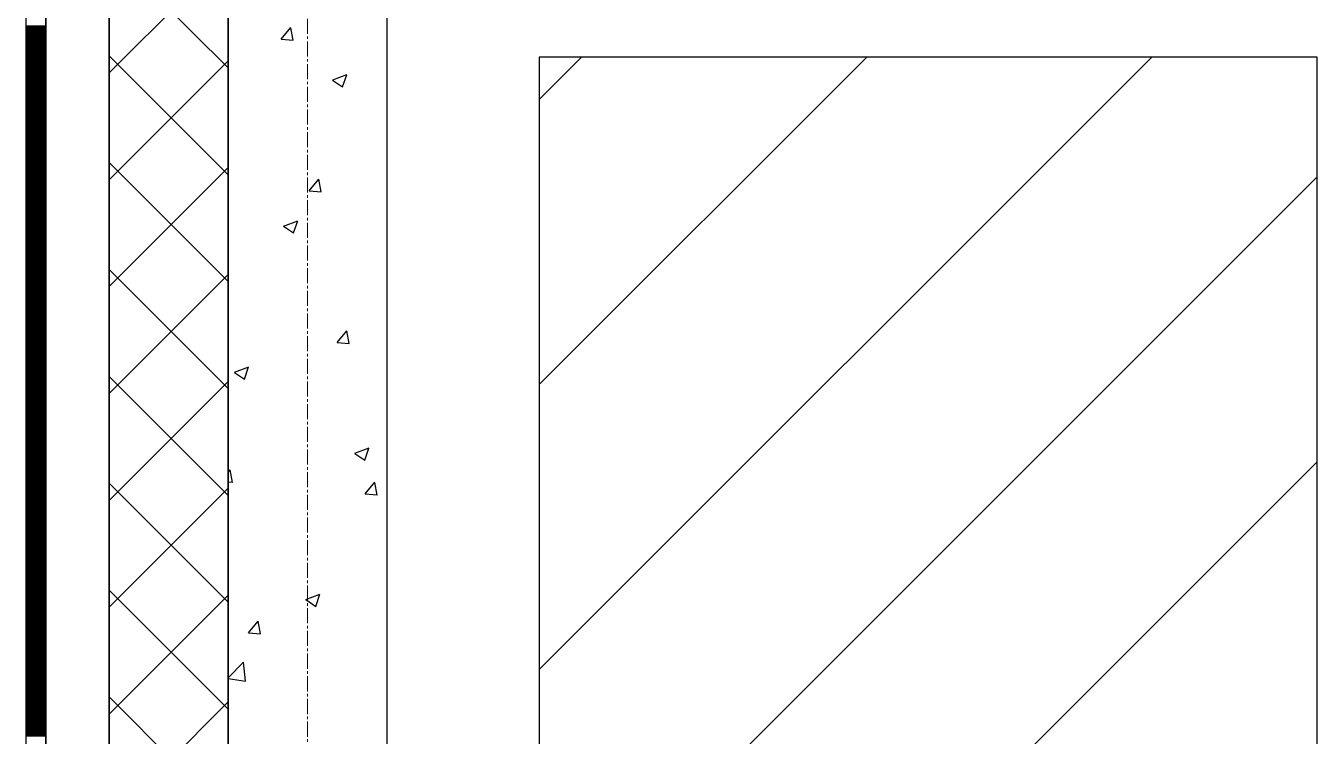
# Model space of a CAD drawing. Header units: millimetres. Extents: x -231292 to 573618, y -153144 to 564035.
# Drawn here: x 8548 to 10175, y 190070 to 190965 of the extents above; entities that cross this region are included whole.
import ezdxf

# ---------------------------------------------------------------- set-up
doc = ezdxf.new("R2010")
doc.units = ezdxf.units.MM
doc.linetypes.add('CENTER2', pattern=[28.575, 19.05, -3.175, 3.175, -3.175])
doc.layers.get('0').update_dxf_attribs({"color": 250})
for name, color, linetype, lineweight in [('10.3) строит. леса', 20, 'Continuous', 30), ('АР_Стены ПЕНОблок', 250, 'Continuous', 20), ('АР_Тонкая', 250, 'Continuous', 5), ('АР_Утеплитель', 250, 'Continuous', 0), ('АР_Штриховка', 250, 'Continuous', 0), ('РД_Оси_100', 250, 'Continuous', 0)]:
    doc.layers.add(name, color=color, linetype=linetype, lineweight=lineweight)

# ---------------------------------------------------------------- blocks, each defined once
blk = doc.blocks.new('оси_рен')
at = {"layer": 'РД_Оси_100', "color": 251, "linetype": 'CENTER2', "true_color": 0x636466}
blk.add_line((1195652.916, 135558.25), (1195652.916, 223268.25), dxfattribs=at)

msp = doc.modelspace()

# ---------------------------------------------------------------- hatches: boundary and pattern name
at = {"layer": '10.3) строит. леса'}
h = msp.add_hatch(dxfattribs=at)
h.set_pattern_fill('ANSI31', color=256, scale=80)
h.set_pattern_definition([(45, (13394.7, 334804.64), (-179.60512, 179.60512), [])])
h.paths.add_polyline_path([(9195, 190925.518), (9195, 188925.518), (10175, 188925.518), (10175, 190925.518)])

# ---------------------------------------------------------------- linework, layer by layer
msp.add_lwpolyline([(9195, 190925.518), (9195, 188925.518), (10175, 188925.518), (10175, 190925.518)], close=True, dxfattribs=at)
at = {"layer": 'АР_Стены ПЕНОблок', "color": 18, "linetype": 'Continuous', "lineweight": 25, "true_color": 0x000000}
for p, q in [((8803.243, 263866.253), (8803.243, 187666.253)), ((9003.243, 187666.253), (9003.243, 263866.253))]:
    msp.add_line(p, q, dxfattribs=at)
at = {"layer": 'АР_Тонкая', "color": 18, "linetype": 'Continuous', "lineweight": 25, "true_color": 0x000000}
for p, q in [((8548.243, 263866.253), (8548.243, 187666.253)), ((8573.243, 263866.253), (8573.243, 187666.253)), ((8573.243, 187666.253), (8573.243, 263866.253)), ((8653.243, 187666.253), (8653.243, 263866.253))]:
    msp.add_line(p, q, dxfattribs=at)
at = {"layer": 'АР_Утеплитель', "color": 18, "linetype": 'Continuous', "lineweight": 25, "true_color": 0x000000}
for p, q in [((8653.243, 263866.253), (8653.243, 187666.253)), ((8803.243, 187666.253), (8803.243, 263866.253))]:
    msp.add_line(p, q, dxfattribs=at)
at = {"layer": 'АР_Штриховка', "color": 18, "linetype": 'Continuous', "lineweight": 25, "true_color": 0x000000}
for p, q in [((8803.243, 190911.957), (8653.243, 191061.957)), ((8653.243, 190905.67), (8803.243, 191055.67)), ((8548.243, 190965.002), (8573.243, 190965.002)), ((8548.243, 190964.002), (8573.243, 190964.002)), ((8548.243, 190963.002), (8573.243, 190963.002)), ((8548.243, 190962.002), (8573.243, 190962.002)), ((8548.243, 190961.002), (8573.243, 190961.002)), ((8548.243, 190960.002), (8573.243, 190960.002)), ((8548.243, 190959.002), (8573.243, 190959.002)), ((8548.243, 190958.002), (8573.243, 190958.002)), ((8548.243, 190957.002), (8573.243, 190957.002)), ((8548.243, 190956.002), (8573.243, 190956.002)), ((8548.243, 190955.002), (8573.243, 190955.002)), ((8548.243, 190954.002), (8573.243, 190954.002)), ((8548.243, 190953.002), (8573.243, 190953.002)), ((8548.243, 190952.002), (8573.243, 190952.002)), ((8548.243, 190951.002), (8573.243, 190951.002)), ((8548.243, 190950.002), (8573.243, 190950.002)), ((8548.243, 190949.002), (8573.243, 190949.002)), ((8869.977, 190948.137), (8882.222, 190962.73)), ((8884.913, 190946.754), (8881.976, 190962.675)), ((8548.243, 190948.002), (8573.243, 190948.002)), ((8548.243, 190947.002), (8573.243, 190947.002)), ((8548.243, 190946.002), (8573.243, 190946.002)), ((8548.243, 190945.002), (8573.243, 190945.002)), ((8548.243, 190944.002), (8573.243, 190944.002)), ((8548.243, 190943.002), (8573.243, 190943.002)), ((8548.243, 190942.002), (8573.243, 190942.002)), ((8548.243, 190941.002), (8573.243, 190941.002)), ((8548.243, 190940.002), (8573.243, 190940.002)), ((8548.243, 190939.002), (8573.243, 190939.002)), ((8548.243, 190938.002), (8573.243, 190938.002)), ((8548.243, 190937.002), (8573.243, 190937.002)), ((8548.243, 190936.002), (8573.243, 190936.002)), ((8548.243, 190935.002), (8573.243, 190935.002)), ((8548.243, 190934.002), (8573.243, 190934.002)), ((8548.243, 190933.002), (8573.243, 190933.002)), ((8869.976, 190948.127), (8885.158, 190946.799)), ((8548.243, 190932.002), (8573.243, 190932.002)), ((8548.243, 190931.002), (8573.243, 190931.002)), ((8548.243, 190930.002), (8573.243, 190930.002)), ((8548.243, 190929.002), (8573.243, 190929.002)), ((8548.243, 190928.002), (8573.243, 190928.002)), ((8548.243, 190927.002), (8573.243, 190927.002)), ((8548.243, 190926.002), (8573.243, 190926.002)), ((8548.243, 190925.002), (8573.243, 190925.002)), ((8548.243, 190924.002), (8573.243, 190924.002)), ((8548.243, 190923.002), (8573.243, 190923.002)), ((8548.243, 190922.002), (8573.243, 190922.002)), ((8548.243, 190921.002), (8573.243, 190921.002)), ((8548.243, 190920.002), (8573.243, 190920.002)), ((8548.243, 190919.002), (8573.243, 190919.002)), ((8548.243, 190918.002), (8573.243, 190918.002)), ((8548.243, 190917.002), (8573.243, 190917.002)), ((8803.243, 190777.253), (8653.243, 190927.253)), ((8653.243, 190770.966), (8803.243, 190920.966)), ((8548.243, 190916.002), (8573.243, 190916.002)), ((8548.243, 190915.002), (8573.243, 190915.002)), ((8548.243, 190914.002), (8573.243, 190914.002)), ((8548.243, 190913.002), (8573.243, 190913.002)), ((8548.243, 190912.002), (8573.243, 190912.002)), ((8548.243, 190911.002), (8573.243, 190911.002)), ((8548.243, 190910.002), (8573.243, 190910.002)), ((8548.243, 190909.002), (8573.243, 190909.002)), ((8548.243, 190908.002), (8573.243, 190908.002)), ((8548.243, 190907.002), (8573.243, 190907.002)), ((8548.243, 190906.002), (8573.243, 190906.002)), ((8548.243, 190905.002), (8573.243, 190905.002)), ((8548.243, 190904.002), (8573.243, 190904.002)), ((8548.243, 190903.002), (8573.243, 190903.002)), ((8548.243, 190902.002), (8573.243, 190902.002)), ((8548.243, 190901.002), (8573.243, 190901.002)), ((8548.243, 190900.002), (8573.243, 190900.002)), ((8934.807, 190896.763), (8952.592, 190903.59)), ((8947.366, 190888.061), (8952.516, 190903.41)), ((8548.243, 190899.002), (8573.243, 190899.002)), ((8548.243, 190898.002), (8573.243, 190898.002)), ((8548.243, 190897.002), (8573.243, 190897.002)), ((8548.243, 190896.002), (8573.243, 190896.002)), ((8548.243, 190895.002), (8573.243, 190895.002)), ((8548.243, 190894.002), (8573.243, 190894.002)), ((8548.243, 190893.002), (8573.243, 190893.002)), ((8548.243, 190892.002), (8573.243, 190892.002)), ((8548.243, 190891.002), (8573.243, 190891.002)), ((8548.243, 190890.002), (8573.243, 190890.002)), ((8548.243, 190889.002), (8573.243, 190889.002)), ((8548.243, 190888.002), (8573.243, 190888.002)), ((8548.243, 190887.002), (8573.243, 190887.002)), ((8548.243, 190886.002), (8573.243, 190886.002)), ((8548.243, 190885.002), (8573.243, 190885.002)), ((8548.243, 190884.002), (8573.243, 190884.002)), ((8934.726, 190896.584), (8947.36, 190888.062)), ((8548.243, 190883.002), (8573.243, 190883.002)), ((8548.243, 190882.002), (8573.243, 190882.002)), ((8548.243, 190881.002), (8573.243, 190881.002)), ((8548.243, 190880.002), (8573.243, 190880.002)), ((8548.243, 190879.002), (8573.243, 190879.002)), ((8548.243, 190878.002), (8573.243, 190878.002)), ((8548.243, 190877.002), (8573.243, 190877.002)), ((8548.243, 190876.002), (8573.243, 190876.002)), ((8548.243, 190875.002), (8573.243, 190875.002)), ((8548.243, 190874.002), (8573.243, 190874.002)), ((8548.243, 190873.002), (8573.243, 190873.002)), ((8548.243, 190872.002), (8573.243, 190872.002)), ((8548.243, 190871.002), (8573.243, 190871.002)), ((8548.243, 190870.002), (8573.243, 190870.002)), ((8548.243, 190869.002), (8573.243, 190869.002)), ((8548.243, 190868.002), (8573.243, 190868.002)), ((8548.243, 190867.002), (8573.243, 190867.002)), ((8548.243, 190866.002), (8573.243, 190866.002)), ((8548.243, 190865.002), (8573.243, 190865.002)), ((8548.243, 190864.002), (8573.243, 190864.002)), ((8548.243, 190863.002), (8573.243, 190863.002)), ((8548.243, 190862.002), (8573.243, 190862.002)), ((8548.243, 190861.002), (8573.243, 190861.002)), ((8548.243, 190860.002), (8573.243, 190860.002)), ((8548.243, 190859.002), (8573.243, 190859.002)), ((8548.243, 190858.002), (8573.243, 190858.002)), ((8548.243, 190857.002), (8573.243, 190857.002)), ((8548.243, 190856.002), (8573.243, 190856.002)), ((8548.243, 190855.002), (8573.243, 190855.002)), ((8548.243, 190854.002), (8573.243, 190854.002)), ((8548.243, 190853.002), (8573.243, 190853.002)), ((8548.243, 190852.002), (8573.243, 190852.002)), ((8548.243, 190851.002), (8573.243, 190851.002)), ((8548.243, 190850.002), (8573.243, 190850.002)), ((8548.243, 190849.002), (8573.243, 190849.002)), ((8548.243, 190848.002), (8573.243, 190848.002)), ((8548.243, 190847.002), (8573.243, 190847.002)), ((8548.243, 190846.002), (8573.243, 190846.002)), ((8548.243, 190845.002), (8573.243, 190845.002)), ((8548.243, 190844.002), (8573.243, 190844.002)), ((8548.243, 190843.002), (8573.243, 190843.002)), ((8548.243, 190842.002), (8573.243, 190842.002)), ((8548.243, 190841.002), (8573.243, 190841.002)), ((8548.243, 190840.002), (8573.243, 190840.002)), ((8548.243, 190839.002), (8573.243, 190839.002)), ((8548.243, 190838.002), (8573.243, 190838.002)), ((8548.243, 190837.002), (8573.243, 190837.002)), ((8548.243, 190836.002), (8573.243, 190836.002)), ((8548.243, 190835.002), (8573.243, 190835.002)), ((8548.243, 190834.002), (8573.243, 190834.002)), ((8548.243, 190833.002), (8573.243, 190833.002)), ((8548.243, 190832.002), (8573.243, 190832.002)), ((8548.243, 190831.002), (8573.243, 190831.002)), ((8548.243, 190830.002), (8573.243, 190830.002)), ((8548.243, 190829.002), (8573.243, 190829.002)), ((8548.243, 190828.002), (8573.243, 190828.002)), ((8548.243, 190827.002), (8573.243, 190827.002)), ((8548.243, 190826.002), (8573.243, 190826.002)), ((8548.243, 190825.002), (8573.243, 190825.002)), ((8548.243, 190824.002), (8573.243, 190824.002)), ((8548.243, 190823.002), (8573.243, 190823.002)), ((8548.243, 190822.002), (8573.243, 190822.002)), ((8548.243, 190821.002), (8573.243, 190821.002)), ((8548.243, 190820.002), (8573.243, 190820.002)), ((8548.243, 190819.002), (8573.243, 190819.002)), ((8548.243, 190818.002), (8573.243, 190818.002)), ((8548.243, 190817.002), (8573.243, 190817.002)), ((8548.243, 190816.002), (8573.243, 190816.002)), ((8548.243, 190815.002), (8573.243, 190815.002)), ((8548.243, 190814.002), (8573.243, 190814.002)), ((8548.243, 190813.002), (8573.243, 190813.002)), ((8548.243, 190812.002), (8573.243, 190812.002)), ((8548.243, 190811.002), (8573.243, 190811.002)), ((8548.243, 190810.002), (8573.243, 190810.002)), ((8548.243, 190809.002), (8573.243, 190809.002)), ((8548.243, 190808.002), (8573.243, 190808.002)), ((8548.243, 190807.002), (8573.243, 190807.002)), ((8548.243, 190806.002), (8573.243, 190806.002)), ((8548.243, 190805.002), (8573.243, 190805.002)), ((8548.243, 190804.002), (8573.243, 190804.002)), ((8548.243, 190803.002), (8573.243, 190803.002)), ((8548.243, 190802.002), (8573.243, 190802.002)), ((8548.243, 190801.002), (8573.243, 190801.002)), ((8548.243, 190800.002), (8573.243, 190800.002)), ((8548.243, 190799.002), (8573.243, 190799.002)), ((8548.243, 190798.002), (8573.243, 190798.002)), ((8548.243, 190797.002), (8573.243, 190797.002)), ((8548.243, 190796.002), (8573.243, 190796.002)), ((8548.243, 190795.002), (8573.243, 190795.002)), ((8548.243, 190794.002), (8573.243, 190794.002)), ((8548.243, 190793.002), (8573.243, 190793.002)), ((8548.243, 190792.002), (8573.243, 190792.002)), ((8548.243, 190791.002), (8573.243, 190791.002)), ((8548.243, 190790.002), (8573.243, 190790.002)), ((8548.243, 190789.002), (8573.243, 190789.002)), ((8548.243, 190788.002), (8573.243, 190788.002)), ((8548.243, 190787.002), (8573.243, 190787.002)), ((8803.243, 190642.549), (8653.243, 190792.549)), ((8653.243, 190636.262), (8803.243, 190786.262)), ((8548.243, 190786.002), (8573.243, 190786.002)), ((8548.243, 190785.002), (8573.243, 190785.002)), ((8548.243, 190784.002), (8573.243, 190784.002)), ((8548.243, 190783.002), (8573.243, 190783.002)), ((8548.243, 190782.002), (8573.243, 190782.002)), ((8548.243, 190781.002), (8573.243, 190781.002)), ((8548.243, 190780.002), (8573.243, 190780.002)), ((8548.243, 190779.002), (8573.243, 190779.002)), ((8548.243, 190778.002), (8573.243, 190778.002)), ((8548.243, 190777.002), (8573.243, 190777.002)), ((8548.243, 190776.002), (8573.243, 190776.002)), ((8548.243, 190775.002), (8573.243, 190775.002)), ((8548.243, 190774.002), (8573.243, 190774.002)), ((8548.243, 190773.002), (8573.243, 190773.002)), ((8548.243, 190772.002), (8573.243, 190772.002)), ((8548.243, 190771.002), (8573.243, 190771.002)), ((8548.243, 190770.002), (8573.243, 190770.002)), ((8905.22, 190757.08), (8917.465, 190771.673)), ((8920.156, 190755.697), (8917.219, 190771.618)), ((8548.243, 190769.002), (8573.243, 190769.002)), ((8548.243, 190768.002), (8573.243, 190768.002)), ((8548.243, 190767.002), (8573.243, 190767.002)), ((8548.243, 190766.002), (8573.243, 190766.002)), ((8548.243, 190765.002), (8573.243, 190765.002)), ((8548.243, 190764.002), (8573.243, 190764.002)), ((8548.243, 190763.002), (8573.243, 190763.002)), ((8548.243, 190762.002), (8573.243, 190762.002)), ((8548.243, 190761.002), (8573.243, 190761.002)), ((8548.243, 190760.002), (8573.243, 190760.002)), ((8548.243, 190759.002), (8573.243, 190759.002)), ((8548.243, 190758.002), (8573.243, 190758.002)), ((8548.243, 190757.002), (8573.243, 190757.002)), ((8548.243, 190756.002), (8573.243, 190756.002)), ((8548.243, 190755.002), (8573.243, 190755.002)), ((8548.243, 190754.002), (8573.243, 190754.002)), ((8905.219, 190757.07), (8920.401, 190755.742)), ((8548.243, 190753.002), (8573.243, 190753.002)), ((8548.243, 190752.002), (8573.243, 190752.002)), ((8548.243, 190751.002), (8573.243, 190751.002)), ((8548.243, 190750.002), (8573.243, 190750.002)), ((8548.243, 190749.002), (8573.243, 190749.002)), ((8548.243, 190748.002), (8573.243, 190748.002)), ((8548.243, 190747.002), (8573.243, 190747.002)), ((8548.243, 190746.002), (8573.243, 190746.002)), ((8548.243, 190745.002), (8573.243, 190745.002)), ((8548.243, 190744.002), (8573.243, 190744.002)), ((8548.243, 190743.002), (8573.243, 190743.002)), ((8548.243, 190742.002), (8573.243, 190742.002)), ((8548.243, 190741.002), (8573.243, 190741.002)), ((8548.243, 190740.002), (8573.243, 190740.002)), ((8548.243, 190739.002), (8573.243, 190739.002)), ((8548.243, 190738.002), (8573.243, 190738.002)), ((8548.243, 190737.002), (8573.243, 190737.002)), ((8548.243, 190736.002), (8573.243, 190736.002)), ((8548.243, 190735.002), (8573.243, 190735.002)), ((8548.243, 190734.002), (8573.243, 190734.002)), ((8548.243, 190733.002), (8573.243, 190733.002)), ((8548.243, 190732.002), (8573.243, 190732.002)), ((8548.243, 190731.002), (8573.243, 190731.002)), ((8548.243, 190730.002), (8573.243, 190730.002)), ((8548.243, 190729.002), (8573.243, 190729.002)), ((8548.243, 190728.002), (8573.243, 190728.002)), ((8548.243, 190727.002), (8573.243, 190727.002)), ((8548.243, 190726.002), (8573.243, 190726.002)), ((8548.243, 190725.002), (8573.243, 190725.002)), ((8548.243, 190724.002), (8573.243, 190724.002)), ((8548.243, 190723.002), (8573.243, 190723.002)), ((8548.243, 190722.002), (8573.243, 190722.002)), ((8548.243, 190721.002), (8573.243, 190721.002)), ((8548.243, 190720.002), (8573.243, 190720.002)), ((8548.243, 190719.002), (8573.243, 190719.002)), ((8548.243, 190718.002), (8573.243, 190718.002)), ((8548.243, 190717.002), (8573.243, 190717.002)), ((8548.243, 190716.002), (8573.243, 190716.002)), ((8548.243, 190715.002), (8573.243, 190715.002)), ((8548.243, 190714.002), (8573.243, 190714.002)), ((8548.243, 190713.002), (8573.243, 190713.002)), ((8548.243, 190712.002), (8573.243, 190712.002)), ((8548.243, 190711.002), (8573.243, 190711.002)), ((8548.243, 190710.002), (8573.243, 190710.002)), ((8548.243, 190709.002), (8573.243, 190709.002)), ((8548.243, 190708.002), (8573.243, 190708.002)), ((8548.243, 190707.002), (8573.243, 190707.002)), ((8548.243, 190706.002), (8573.243, 190706.002)), ((8548.243, 190705.002), (8573.243, 190705.002)), ((8872.924, 190712.396), (8885.558, 190703.874)), ((8873.005, 190712.575), (8890.789, 190719.402)), ((8885.563, 190703.873), (8890.714, 190719.222)), ((8548.243, 190704.002), (8573.243, 190704.002)), ((8548.243, 190703.002), (8573.243, 190703.002)), ((8548.243, 190702.002), (8573.243, 190702.002)), ((8548.243, 190701.002), (8573.243, 190701.002)), ((8548.243, 190700.002), (8573.243, 190700.002)), ((8548.243, 190699.002), (8573.243, 190699.002)), ((8548.243, 190698.002), (8573.243, 190698.002)), ((8548.243, 190697.002), (8573.243, 190697.002)), ((8548.243, 190696.002), (8573.243, 190696.002)), ((8548.243, 190695.002), (8573.243, 190695.002)), ((8548.243, 190694.002), (8573.243, 190694.002)), ((8548.243, 190693.002), (8573.243, 190693.002)), ((8548.243, 190692.002), (8573.243, 190692.002)), ((8548.243, 190691.002), (8573.243, 190691.002)), ((8548.243, 190690.002), (8573.243, 190690.002)), ((8548.243, 190689.002), (8573.243, 190689.002)), ((8548.243, 190688.002), (8573.243, 190688.002)), ((8548.243, 190687.002), (8573.243, 190687.002)), ((8548.243, 190686.002), (8573.243, 190686.002)), ((8548.243, 190685.002), (8573.243, 190685.002)), ((8548.243, 190684.002), (8573.243, 190684.002)), ((8548.243, 190683.002), (8573.243, 190683.002)), ((8548.243, 190682.002), (8573.243, 190682.002)), ((8548.243, 190681.002), (8573.243, 190681.002)), ((8548.243, 190680.002), (8573.243, 190680.002)), ((8548.243, 190679.002), (8573.243, 190679.002)), ((8548.243, 190678.002), (8573.243, 190678.002)), ((8548.243, 190677.002), (8573.243, 190677.002)), ((8548.243, 190676.002), (8573.243, 190676.002)), ((8548.243, 190675.002), (8573.243, 190675.002)), ((8548.243, 190674.002), (8573.243, 190674.002)), ((8548.243, 190673.002), (8573.243, 190673.002)), ((8548.243, 190672.002), (8573.243, 190672.002)), ((8548.243, 190671.002), (8573.243, 190671.002)), ((8548.243, 190670.002), (8573.243, 190670.002)), ((8548.243, 190669.002), (8573.243, 190669.002)), ((8548.243, 190668.002), (8573.243, 190668.002)), ((8548.243, 190667.002), (8573.243, 190667.002)), ((8548.243, 190666.002), (8573.243, 190666.002)), ((8548.243, 190665.002), (8573.243, 190665.002)), ((8548.243, 190664.002), (8573.243, 190664.002)), ((8548.243, 190663.002), (8573.243, 190663.002)), ((8548.243, 190662.002), (8573.243, 190662.002)), ((8548.243, 190661.002), (8573.243, 190661.002)), ((8548.243, 190660.002), (8573.243, 190660.002)), ((8548.243, 190659.002), (8573.243, 190659.002)), ((8548.243, 190658.002), (8573.243, 190658.002)), ((8548.243, 190657.002), (8573.243, 190657.002)), ((8548.243, 190656.002), (8573.243, 190656.002)), ((8803.243, 190507.845), (8653.243, 190657.845)), ((8548.243, 190655.002), (8573.243, 190655.002)), ((8548.243, 190654.002), (8573.243, 190654.002)), ((8548.243, 190653.002), (8573.243, 190653.002)), ((8548.243, 190652.002), (8573.243, 190652.002)), ((8548.243, 190651.002), (8573.243, 190651.002)), ((8548.243, 190650.002), (8573.243, 190650.002)), ((8548.243, 190649.002), (8573.243, 190649.002)), ((8548.243, 190648.002), (8573.243, 190648.002)), ((8548.243, 190647.002), (8573.243, 190647.002)), ((8548.243, 190646.002), (8573.243, 190646.002)), ((8548.243, 190645.002), (8573.243, 190645.002)), ((8548.243, 190644.002), (8573.243, 190644.002)), ((8548.243, 190643.002), (8573.243, 190643.002)), ((8548.243, 190642.002), (8573.243, 190642.002)), ((8548.243, 190641.002), (8573.243, 190641.002)), ((8548.243, 190640.002), (8573.243, 190640.002)), ((8653.243, 190501.558), (8803.243, 190651.558)), ((8548.243, 190639.002), (8573.243, 190639.002)), ((8548.243, 190638.002), (8573.243, 190638.002)), ((8548.243, 190637.002), (8573.243, 190637.002)), ((8548.243, 190636.002), (8573.243, 190636.002)), ((8548.243, 190635.002), (8573.243, 190635.002)), ((8548.243, 190634.002), (8573.243, 190634.002)), ((8548.243, 190633.002), (8573.243, 190633.002)), ((8548.243, 190632.002), (8573.243, 190632.002)), ((8548.243, 190631.002), (8573.243, 190631.002)), ((8548.243, 190630.002), (8573.243, 190630.002)), ((8548.243, 190629.002), (8573.243, 190629.002)), ((8548.243, 190628.002), (8573.243, 190628.002)), ((8548.243, 190627.002), (8573.243, 190627.002)), ((8548.243, 190626.002), (8573.243, 190626.002)), ((8548.243, 190625.002), (8573.243, 190625.002)), ((8548.243, 190624.002), (8573.243, 190624.002)), ((8548.243, 190623.002), (8573.243, 190623.002)), ((8548.243, 190622.002), (8573.243, 190622.002)), ((8548.243, 190621.002), (8573.243, 190621.002)), ((8548.243, 190620.002), (8573.243, 190620.002)), ((8548.243, 190619.002), (8573.243, 190619.002)), ((8548.243, 190618.002), (8573.243, 190618.002)), ((8548.243, 190617.002), (8573.243, 190617.002)), ((8548.243, 190616.002), (8573.243, 190616.002)), ((8548.243, 190615.002), (8573.243, 190615.002)), ((8548.243, 190614.002), (8573.243, 190614.002)), ((8548.243, 190613.002), (8573.243, 190613.002)), ((8548.243, 190612.002), (8573.243, 190612.002)), ((8548.243, 190611.002), (8573.243, 190611.002)), ((8548.243, 190610.002), (8573.243, 190610.002)), ((8548.243, 190609.002), (8573.243, 190609.002)), ((8548.243, 190608.002), (8573.243, 190608.002)), ((8548.243, 190607.002), (8573.243, 190607.002)), ((8548.243, 190606.002), (8573.243, 190606.002)), ((8548.243, 190605.002), (8573.243, 190605.002)), ((8548.243, 190604.002), (8573.243, 190604.002)), ((8548.243, 190603.002), (8573.243, 190603.002)), ((8548.243, 190602.002), (8573.243, 190602.002)), ((8548.243, 190601.002), (8573.243, 190601.002)), ((8548.243, 190600.002), (8573.243, 190600.002)), ((8548.243, 190599.002), (8573.243, 190599.002)), ((8548.243, 190598.002), (8573.243, 190598.002)), ((8548.243, 190597.002), (8573.243, 190597.002)), ((8548.243, 190596.002), (8573.243, 190596.002)), ((8548.243, 190595.002), (8573.243, 190595.002)), ((8548.243, 190594.002), (8573.243, 190594.002)), ((8548.243, 190593.002), (8573.243, 190593.002)), ((8548.243, 190592.002), (8573.243, 190592.002)), ((8548.243, 190591.002), (8573.243, 190591.002)), ((8548.243, 190590.002), (8573.243, 190590.002)), ((8548.243, 190589.002), (8573.243, 190589.002)), ((8548.243, 190588.002), (8573.243, 190588.002)), ((8548.243, 190587.002), (8573.243, 190587.002)), ((8548.243, 190586.002), (8573.243, 190586.002)), ((8548.243, 190585.002), (8573.243, 190585.002)), ((8548.243, 190584.002), (8573.243, 190584.002)), ((8548.243, 190583.002), (8573.243, 190583.002)), ((8548.243, 190582.002), (8573.243, 190582.002)), ((8548.243, 190581.002), (8573.243, 190581.002)), ((8548.243, 190580.002), (8573.243, 190580.002)), ((8548.243, 190579.002), (8573.243, 190579.002)), ((8548.243, 190578.002), (8573.243, 190578.002)), ((8548.243, 190577.002), (8573.243, 190577.002)), ((8548.243, 190576.002), (8573.243, 190576.002)), ((8548.243, 190575.002), (8573.243, 190575.002)), ((8940.464, 190566.023), (8952.709, 190580.617)), ((8955.399, 190564.64), (8952.462, 190580.561)), ((8548.243, 190574.002), (8573.243, 190574.002)), ((8548.243, 190573.002), (8573.243, 190573.002)), ((8548.243, 190572.002), (8573.243, 190572.002)), ((8548.243, 190571.002), (8573.243, 190571.002)), ((8548.243, 190570.002), (8573.243, 190570.002)), ((8548.243, 190569.002), (8573.243, 190569.002)), ((8548.243, 190568.002), (8573.243, 190568.002)), ((8548.243, 190567.002), (8573.243, 190567.002)), ((8548.243, 190566.002), (8573.243, 190566.002)), ((8548.243, 190565.002), (8573.243, 190565.002)), ((8548.243, 190564.002), (8573.243, 190564.002)), ((8548.243, 190563.002), (8573.243, 190563.002)), ((8548.243, 190562.002), (8573.243, 190562.002)), ((8548.243, 190561.002), (8573.243, 190561.002)), ((8548.243, 190560.002), (8573.243, 190560.002)), ((8548.243, 190559.002), (8573.243, 190559.002)), ((8940.463, 190566.014), (8955.645, 190564.685)), ((8548.243, 190558.002), (8573.243, 190558.002)), ((8548.243, 190557.002), (8573.243, 190557.002)), ((8548.243, 190556.002), (8573.243, 190556.002)), ((8548.243, 190555.002), (8573.243, 190555.002)), ((8548.243, 190554.002), (8573.243, 190554.002)), ((8548.243, 190553.002), (8573.243, 190553.002)), ((8548.243, 190552.002), (8573.243, 190552.002)), ((8548.243, 190551.002), (8573.243, 190551.002)), ((8548.243, 190550.002), (8573.243, 190550.002)), ((8548.243, 190549.002), (8573.243, 190549.002)), ((8548.243, 190548.002), (8573.243, 190548.002)), ((8548.243, 190547.002), (8573.243, 190547.002)), ((8548.243, 190546.002), (8573.243, 190546.002)), ((8548.243, 190545.002), (8573.243, 190545.002)), ((8548.243, 190544.002), (8573.243, 190544.002)), ((8548.243, 190543.002), (8573.243, 190543.002)), ((8548.243, 190542.002), (8573.243, 190542.002)), ((8548.243, 190541.002), (8573.243, 190541.002)), ((8548.243, 190540.002), (8573.243, 190540.002)), ((8548.243, 190539.002), (8573.243, 190539.002)), ((8548.243, 190538.002), (8573.243, 190538.002)), ((8548.243, 190537.002), (8573.243, 190537.002)), ((8548.243, 190536.002), (8573.243, 190536.002)), ((8548.243, 190535.002), (8573.243, 190535.002)), ((8548.243, 190534.002), (8573.243, 190534.002)), ((8548.243, 190533.002), (8573.243, 190533.002)), ((8548.243, 190532.002), (8573.243, 190532.002)), ((8548.243, 190531.002), (8573.243, 190531.002)), ((8548.243, 190530.002), (8573.243, 190530.002)), ((8548.243, 190529.002), (8573.243, 190529.002)), ((8548.243, 190528.002), (8573.243, 190528.002)), ((8548.243, 190527.002), (8573.243, 190527.002)), ((8548.243, 190526.002), (8573.243, 190526.002)), ((8811.122, 190528.208), (8823.756, 190519.686)), ((8811.203, 190528.387), (8828.987, 190535.214)), ((8823.761, 190519.685), (8828.912, 190535.034)), ((8548.243, 190525.002), (8573.243, 190525.002)), ((8548.243, 190524.002), (8573.243, 190524.002)), ((8548.243, 190523.002), (8573.243, 190523.002)), ((8548.243, 190522.002), (8573.243, 190522.002)), ((8548.243, 190521.002), (8573.243, 190521.002)), ((8548.243, 190520.002), (8573.243, 190520.002)), ((8548.243, 190519.002), (8573.243, 190519.002)), ((8548.243, 190518.002), (8573.243, 190518.002)), ((8548.243, 190517.002), (8573.243, 190517.002)), ((8548.243, 190516.002), (8573.243, 190516.002)), ((8548.243, 190515.002), (8573.243, 190515.002)), ((8548.243, 190514.002), (8573.243, 190514.002)), ((8548.243, 190513.002), (8573.243, 190513.002)), ((8548.243, 190512.002), (8573.243, 190512.002)), ((8548.243, 190511.002), (8573.243, 190511.002)), ((8548.243, 190510.002), (8573.243, 190510.002)), ((8803.243, 190373.141), (8653.243, 190523.141)), ((8653.243, 190366.854), (8803.243, 190516.854)), ((8548.243, 190509.002), (8573.243, 190509.002)), ((8548.243, 190508.002), (8573.243, 190508.002)), ((8548.243, 190507.002), (8573.243, 190507.002)), ((8548.243, 190506.002), (8573.243, 190506.002)), ((8548.243, 190505.002), (8573.243, 190505.002)), ((8548.243, 190504.002), (8573.243, 190504.002)), ((8548.243, 190503.002), (8573.243, 190503.002)), ((8548.243, 190502.002), (8573.243, 190502.002)), ((8548.243, 190501.002), (8573.243, 190501.002)), ((8548.243, 190500.002), (8573.243, 190500.002)), ((8548.243, 190499.002), (8573.243, 190499.002)), ((8548.243, 190498.002), (8573.243, 190498.002)), ((8548.243, 190497.002), (8573.243, 190497.002)), ((8548.243, 190496.002), (8573.243, 190496.002)), ((8548.243, 190495.002), (8573.243, 190495.002)), ((8548.243, 190494.002), (8573.243, 190494.002)), ((8548.243, 190493.002), (8573.243, 190493.002)), ((8548.243, 190492.002), (8573.243, 190492.002)), ((8548.243, 190491.002), (8573.243, 190491.002)), ((8548.243, 190490.002), (8573.243, 190490.002)), ((8548.243, 190489.002), (8573.243, 190489.002)), ((8548.243, 190488.002), (8573.243, 190488.002)), ((8548.243, 190487.002), (8573.243, 190487.002)), ((8548.243, 190486.002), (8573.243, 190486.002)), ((8548.243, 190485.002), (8573.243, 190485.002)), ((8548.243, 190484.002), (8573.243, 190484.002)), ((8548.243, 190483.002), (8573.243, 190483.002)), ((8548.243, 190482.002), (8573.243, 190482.002)), ((8548.243, 190481.002), (8573.243, 190481.002)), ((8548.243, 190480.002), (8573.243, 190480.002)), ((8548.243, 190479.002), (8573.243, 190479.002)), ((8548.243, 190478.002), (8573.243, 190478.002)), ((8548.243, 190477.002), (8573.243, 190477.002)), ((8548.243, 190476.002), (8573.243, 190476.002)), ((8548.243, 190475.002), (8573.243, 190475.002)), ((8548.243, 190474.002), (8573.243, 190474.002)), ((8548.243, 190473.002), (8573.243, 190473.002)), ((8548.243, 190472.002), (8573.243, 190472.002)), ((8548.243, 190471.002), (8573.243, 190471.002)), ((8548.243, 190470.002), (8573.243, 190470.002)), ((8548.243, 190469.002), (8573.243, 190469.002)), ((8548.243, 190468.002), (8573.243, 190468.002)), ((8548.243, 190467.002), (8573.243, 190467.002)), ((8548.243, 190466.002), (8573.243, 190466.002)), ((8548.243, 190465.002), (8573.243, 190465.002)), ((8548.243, 190464.002), (8573.243, 190464.002)), ((8548.243, 190463.002), (8573.243, 190463.002)), ((8548.243, 190462.002), (8573.243, 190462.002)), ((8548.243, 190461.002), (8573.243, 190461.002)), ((8548.243, 190460.002), (8573.243, 190460.002)), ((8548.243, 190459.002), (8573.243, 190459.002)), ((8548.243, 190458.002), (8573.243, 190458.002)), ((8548.243, 190457.002), (8573.243, 190457.002)), ((8548.243, 190456.002), (8573.243, 190456.002)), ((8548.243, 190455.002), (8573.243, 190455.002)), ((8548.243, 190454.002), (8573.243, 190454.002)), ((8548.243, 190453.002), (8573.243, 190453.002)), ((8548.243, 190452.002), (8573.243, 190452.002)), ((8548.243, 190451.002), (8573.243, 190451.002)), ((8548.243, 190450.002), (8573.243, 190450.002)), ((8548.243, 190449.002), (8573.243, 190449.002)), ((8548.243, 190448.002), (8573.243, 190448.002)), ((8548.243, 190447.002), (8573.243, 190447.002)), ((8548.243, 190446.002), (8573.243, 190446.002)), ((8548.243, 190445.002), (8573.243, 190445.002)), ((8548.243, 190444.002), (8573.243, 190444.002)), ((8548.243, 190443.002), (8573.243, 190443.002)), ((8548.243, 190442.002), (8573.243, 190442.002)), ((8548.243, 190441.002), (8573.243, 190441.002)), ((8548.243, 190440.002), (8573.243, 190440.002)), ((8548.243, 190439.002), (8573.243, 190439.002)), ((8548.243, 190438.002), (8573.243, 190438.002)), ((8548.243, 190437.002), (8573.243, 190437.002)), ((8548.243, 190436.002), (8573.243, 190436.002)), ((8548.243, 190435.002), (8573.243, 190435.002)), ((8548.243, 190434.002), (8573.243, 190434.002)), ((8548.243, 190433.002), (8573.243, 190433.002)), ((8548.243, 190432.002), (8573.243, 190432.002)), ((8548.243, 190431.002), (8573.243, 190431.002)), ((8548.243, 190430.002), (8573.243, 190430.002)), ((8548.243, 190429.002), (8573.243, 190429.002)), ((8962.817, 190426.122), (8980.602, 190432.949)), ((8975.376, 190417.42), (8980.526, 190432.769)), ((8548.243, 190428.002), (8573.243, 190428.002)), ((8548.243, 190427.002), (8573.243, 190427.002)), ((8548.243, 190426.002), (8573.243, 190426.002)), ((8548.243, 190425.002), (8573.243, 190425.002)), ((8548.243, 190424.002), (8573.243, 190424.002)), ((8548.243, 190423.002), (8573.243, 190423.002)), ((8548.243, 190422.002), (8573.243, 190422.002)), ((8548.243, 190421.002), (8573.243, 190421.002)), ((8548.243, 190420.002), (8573.243, 190420.002)), ((8548.243, 190419.002), (8573.243, 190419.002)), ((8548.243, 190418.002), (8573.243, 190418.002)), ((8548.243, 190417.002), (8573.243, 190417.002)), ((8548.243, 190416.002), (8573.243, 190416.002)), ((8548.243, 190415.002), (8573.243, 190415.002)), ((8548.243, 190414.002), (8573.243, 190414.002)), ((8548.243, 190413.002), (8573.243, 190413.002)), ((8548.243, 190412.002), (8573.243, 190412.002)), ((8962.736, 190425.943), (8975.371, 190417.421)), ((8548.243, 190411.002), (8573.243, 190411.002)), ((8548.243, 190410.002), (8573.243, 190410.002)), ((8548.243, 190409.002), (8573.243, 190409.002)), ((8548.243, 190408.002), (8573.243, 190408.002)), ((8548.243, 190407.002), (8573.243, 190407.002)), ((8548.243, 190406.002), (8573.243, 190406.002)), ((8548.243, 190405.002), (8573.243, 190405.002)), ((8548.243, 190404.002), (8573.243, 190404.002)), ((8548.243, 190403.002), (8573.243, 190403.002)), ((8548.243, 190402.002), (8573.243, 190402.002)), ((8548.243, 190401.002), (8573.243, 190401.002)), ((8548.243, 190400.002), (8573.243, 190400.002)), ((8548.243, 190399.002), (8573.243, 190399.002)), ((8548.243, 190398.002), (8573.243, 190398.002)), ((8548.243, 190397.002), (8573.243, 190397.002)), ((8548.243, 190396.002), (8573.243, 190396.002)), ((8803.243, 190402.49), (8805.768, 190405.499)), ((8808.458, 190389.522), (8805.521, 190405.443)), ((8548.243, 190395.002), (8573.243, 190395.002)), ((8548.243, 190394.002), (8573.243, 190394.002)), ((8548.243, 190393.002), (8573.243, 190393.002)), ((8548.243, 190392.002), (8573.243, 190392.002)), ((8548.243, 190391.002), (8573.243, 190391.002)), ((8548.243, 190390.002), (8573.243, 190390.002)), ((8548.243, 190389.002), (8573.243, 190389.002)), ((8548.243, 190388.002), (8573.243, 190388.002)), ((8548.243, 190387.002), (8573.243, 190387.002)), ((8548.243, 190386.002), (8573.243, 190386.002)), ((8548.243, 190385.002), (8573.243, 190385.002)), ((8548.243, 190384.002), (8573.243, 190384.002)), ((8548.243, 190383.002), (8573.243, 190383.002)), ((8548.243, 190382.002), (8573.243, 190382.002)), ((8548.243, 190381.002), (8573.243, 190381.002)), ((8548.243, 190380.002), (8573.243, 190380.002)), ((8803.243, 190238.437), (8653.243, 190388.437)), ((8653.243, 190232.151), (8803.243, 190382.151)), ((8803.243, 190390.045), (8808.704, 190389.568)), ((8975.707, 190374.967), (8987.952, 190389.56)), ((8990.642, 190373.583), (8987.705, 190389.504)), ((8548.243, 190379.002), (8573.243, 190379.002)), ((8548.243, 190378.002), (8573.243, 190378.002)), ((8548.243, 190377.002), (8573.243, 190377.002)), ((8548.243, 190376.002), (8573.243, 190376.002)), ((8548.243, 190375.002), (8573.243, 190375.002)), ((8548.243, 190374.002), (8573.243, 190374.002)), ((8548.243, 190373.002), (8573.243, 190373.002)), ((8548.243, 190372.002), (8573.243, 190372.002)), ((8548.243, 190371.002), (8573.243, 190371.002)), ((8548.243, 190370.002), (8573.243, 190370.002)), ((8548.243, 190369.002), (8573.243, 190369.002)), ((8548.243, 190368.002), (8573.243, 190368.002)), ((8548.243, 190367.002), (8573.243, 190367.002)), ((8548.243, 190366.002), (8573.243, 190366.002)), ((8548.243, 190365.002), (8573.243, 190365.002)), ((8548.243, 190364.002), (8573.243, 190364.002)), ((8975.706, 190374.957), (8990.888, 190373.629)), ((8548.243, 190363.002), (8573.243, 190363.002)), ((8548.243, 190362.002), (8573.243, 190362.002)), ((8548.243, 190361.002), (8573.243, 190361.002)), ((8548.243, 190360.002), (8573.243, 190360.002)), ((8548.243, 190359.002), (8573.243, 190359.002)), ((8548.243, 190358.002), (8573.243, 190358.002)), ((8548.243, 190357.002), (8573.243, 190357.002)), ((8548.243, 190356.002), (8573.243, 190356.002)), ((8548.243, 190355.002), (8573.243, 190355.002)), ((8548.243, 190354.002), (8573.243, 190354.002)), ((8548.243, 190353.002), (8573.243, 190353.002)), ((8548.243, 190352.002), (8573.243, 190352.002)), ((8548.243, 190351.002), (8573.243, 190351.002)), ((8548.243, 190350.002), (8573.243, 190350.002)), ((8548.243, 190349.002), (8573.243, 190349.002)), ((8548.243, 190348.002), (8573.243, 190348.002)), ((8548.243, 190347.002), (8573.243, 190347.002)), ((8548.243, 190346.002), (8573.243, 190346.002)), ((8548.243, 190345.002), (8573.243, 190345.002)), ((8548.243, 190344.002), (8573.243, 190344.002)), ((8548.243, 190343.002), (8573.243, 190343.002)), ((8548.243, 190342.002), (8573.243, 190342.002)), ((8548.243, 190341.002), (8573.243, 190341.002)), ((8548.243, 190340.002), (8573.243, 190340.002)), ((8548.243, 190339.002), (8573.243, 190339.002)), ((8548.243, 190338.002), (8573.243, 190338.002)), ((8548.243, 190337.002), (8573.243, 190337.002)), ((8548.243, 190336.002), (8573.243, 190336.002)), ((8548.243, 190335.002), (8573.243, 190335.002)), ((8548.243, 190334.002), (8573.243, 190334.002)), ((8548.243, 190333.002), (8573.243, 190333.002)), ((8548.243, 190332.002), (8573.243, 190332.002)), ((8548.243, 190331.002), (8573.243, 190331.002)), ((8548.243, 190330.002), (8573.243, 190330.002)), ((8548.243, 190329.002), (8573.243, 190329.002)), ((8548.243, 190328.002), (8573.243, 190328.002)), ((8548.243, 190327.002), (8573.243, 190327.002)), ((8548.243, 190326.002), (8573.243, 190326.002)), ((8548.243, 190325.002), (8573.243, 190325.002)), ((8548.243, 190324.002), (8573.243, 190324.002)), ((8548.243, 190323.002), (8573.243, 190323.002)), ((8548.243, 190322.002), (8573.243, 190322.002)), ((8548.243, 190321.002), (8573.243, 190321.002)), ((8548.243, 190320.002), (8573.243, 190320.002)), ((8548.243, 190319.002), (8573.243, 190319.002)), ((8548.243, 190318.002), (8573.243, 190318.002)), ((8548.243, 190317.002), (8573.243, 190317.002)), ((8548.243, 190316.002), (8573.243, 190316.002)), ((8548.243, 190315.002), (8573.243, 190315.002)), ((8548.243, 190314.002), (8573.243, 190314.002)), ((8548.243, 190313.002), (8573.243, 190313.002)), ((8548.243, 190312.002), (8573.243, 190312.002)), ((8548.243, 190311.002), (8573.243, 190311.002)), ((8548.243, 190310.002), (8573.243, 190310.002)), ((8548.243, 190309.002), (8573.243, 190309.002)), ((8548.243, 190308.002), (8573.243, 190308.002)), ((8548.243, 190307.002), (8573.243, 190307.002)), ((8548.243, 190306.002), (8573.243, 190306.002)), ((8548.243, 190305.002), (8573.243, 190305.002)), ((8548.243, 190304.002), (8573.243, 190304.002)), ((8548.243, 190303.002), (8573.243, 190303.002)), ((8548.243, 190302.002), (8573.243, 190302.002)), ((8548.243, 190301.002), (8573.243, 190301.002)), ((8548.243, 190300.002), (8573.243, 190300.002)), ((8548.243, 190299.002), (8573.243, 190299.002)), ((8548.243, 190298.002), (8573.243, 190298.002)), ((8548.243, 190297.002), (8573.243, 190297.002)), ((8548.243, 190296.002), (8573.243, 190296.002)), ((8548.243, 190295.002), (8573.243, 190295.002)), ((8548.243, 190294.002), (8573.243, 190294.002)), ((8548.243, 190293.002), (8573.243, 190293.002)), ((8548.243, 190292.002), (8573.243, 190292.002)), ((8548.243, 190291.002), (8573.243, 190291.002)), ((8548.243, 190290.002), (8573.243, 190290.002)), ((8548.243, 190289.002), (8573.243, 190289.002)), ((8548.243, 190288.002), (8573.243, 190288.002)), ((8548.243, 190287.002), (8573.243, 190287.002)), ((8548.243, 190286.002), (8573.243, 190286.002)), ((8548.243, 190285.002), (8573.243, 190285.002)), ((8548.243, 190284.002), (8573.243, 190284.002)), ((8548.243, 190283.002), (8573.243, 190283.002)), ((8548.243, 190282.002), (8573.243, 190282.002)), ((8548.243, 190281.002), (8573.243, 190281.002)), ((8548.243, 190280.002), (8573.243, 190280.002)), ((8548.243, 190279.002), (8573.243, 190279.002)), ((8548.243, 190278.002), (8573.243, 190278.002)), ((8548.243, 190277.002), (8573.243, 190277.002)), ((8548.243, 190276.002), (8573.243, 190276.002)), ((8548.243, 190275.002), (8573.243, 190275.002)), ((8548.243, 190274.002), (8573.243, 190274.002)), ((8548.243, 190273.002), (8573.243, 190273.002)), ((8548.243, 190272.002), (8573.243, 190272.002)), ((8548.243, 190271.002), (8573.243, 190271.002)), ((8548.243, 190270.002), (8573.243, 190270.002)), ((8548.243, 190269.002), (8573.243, 190269.002)), ((8548.243, 190268.002), (8573.243, 190268.002)), ((8548.243, 190267.002), (8573.243, 190267.002)), ((8548.243, 190266.002), (8573.243, 190266.002)), ((8548.243, 190265.002), (8573.243, 190265.002)), ((8548.243, 190264.002), (8573.243, 190264.002)), ((8548.243, 190263.002), (8573.243, 190263.002)), ((8548.243, 190262.002), (8573.243, 190262.002)), ((8548.243, 190261.002), (8573.243, 190261.002)), ((8548.243, 190260.002), (8573.243, 190260.002)), ((8548.243, 190259.002), (8573.243, 190259.002)), ((8548.243, 190258.002), (8573.243, 190258.002)), ((8548.243, 190257.002), (8573.243, 190257.002)), ((8548.243, 190256.002), (8573.243, 190256.002)), ((8548.243, 190255.002), (8573.243, 190255.002)), ((8548.243, 190254.002), (8573.243, 190254.002)), ((8548.243, 190253.002), (8573.243, 190253.002)), ((8548.243, 190252.002), (8573.243, 190252.002)), ((8548.243, 190251.002), (8573.243, 190251.002)), ((8548.243, 190250.002), (8573.243, 190250.002)), ((8803.243, 190103.734), (8653.243, 190253.734)), ((8548.243, 190249.002), (8573.243, 190249.002)), ((8548.243, 190248.002), (8573.243, 190248.002)), ((8548.243, 190247.002), (8573.243, 190247.002)), ((8548.243, 190246.002), (8573.243, 190246.002)), ((8548.243, 190245.002), (8573.243, 190245.002)), ((8548.243, 190244.002), (8573.243, 190244.002)), ((8548.243, 190243.002), (8573.243, 190243.002)), ((8548.243, 190242.002), (8573.243, 190242.002)), ((8548.243, 190241.002), (8573.243, 190241.002)), ((8548.243, 190240.002), (8573.243, 190240.002)), ((8548.243, 190239.002), (8573.243, 190239.002)), ((8548.243, 190238.002), (8573.243, 190238.002)), ((8548.243, 190237.002), (8573.243, 190237.002)), ((8548.243, 190236.002), (8573.243, 190236.002)), ((8548.243, 190235.002), (8573.243, 190235.002)), ((8548.243, 190234.002), (8573.243, 190234.002)), ((8548.243, 190233.002), (8573.243, 190233.002)), ((8653.243, 190097.447), (8803.243, 190247.447)), ((8900.934, 190241.755), (8913.568, 190233.233)), ((8901.015, 190241.934), (8918.8, 190248.761)), ((8913.574, 190233.232), (8918.724, 190248.581)), ((8548.243, 190232.002), (8573.243, 190232.002)), ((8548.243, 190231.002), (8573.243, 190231.002)), ((8548.243, 190230.002), (8573.243, 190230.002)), ((8548.243, 190229.002), (8573.243, 190229.002)), ((8548.243, 190228.002), (8573.243, 190228.002)), ((8548.243, 190227.002), (8573.243, 190227.002)), ((8548.243, 190226.002), (8573.243, 190226.002)), ((8548.243, 190225.002), (8573.243, 190225.002)), ((8548.243, 190224.002), (8573.243, 190224.002)), ((8548.243, 190223.002), (8573.243, 190223.002)), ((8548.243, 190222.002), (8573.243, 190222.002)), ((8548.243, 190221.002), (8573.243, 190221.002)), ((8548.243, 190220.002), (8573.243, 190220.002)), ((8548.243, 190219.002), (8573.243, 190219.002)), ((8548.243, 190218.002), (8573.243, 190218.002)), ((8548.243, 190217.002), (8573.243, 190217.002)), ((8548.243, 190216.002), (8573.243, 190216.002)), ((8548.243, 190215.002), (8573.243, 190215.002)), ((8548.243, 190214.002), (8573.243, 190214.002)), ((8548.243, 190213.002), (8573.243, 190213.002)), ((8548.243, 190212.002), (8573.243, 190212.002)), ((8548.243, 190211.002), (8573.243, 190211.002)), ((8548.243, 190210.002), (8573.243, 190210.002)), ((8548.243, 190209.002), (8573.243, 190209.002)), ((8548.243, 190208.002), (8573.243, 190208.002)), ((8548.243, 190207.002), (8573.243, 190207.002)), ((8548.243, 190206.002), (8573.243, 190206.002)), ((8548.243, 190205.002), (8573.243, 190205.002)), ((8548.243, 190204.002), (8573.243, 190204.002)), ((8548.243, 190203.002), (8573.243, 190203.002)), ((8548.243, 190202.002), (8573.243, 190202.002)), ((8548.243, 190201.002), (8573.243, 190201.002)), ((8828.766, 190199.849), (8841.011, 190214.442)), ((8843.7, 190198.465), (8840.764, 190214.386)), ((8548.243, 190200.002), (8573.243, 190200.002)), ((8548.243, 190199.002), (8573.243, 190199.002)), ((8548.243, 190198.002), (8573.243, 190198.002)), ((8548.243, 190197.002), (8573.243, 190197.002)), ((8548.243, 190196.002), (8573.243, 190196.002)), ((8548.243, 190195.002), (8573.243, 190195.002)), ((8548.243, 190194.002), (8573.243, 190194.002)), ((8548.243, 190193.002), (8573.243, 190193.002)), ((8548.243, 190192.002), (8573.243, 190192.002)), ((8548.243, 190191.002), (8573.243, 190191.002)), ((8548.243, 190190.002), (8573.243, 190190.002)), ((8548.243, 190189.002), (8573.243, 190189.002)), ((8548.243, 190188.002), (8573.243, 190188.002)), ((8548.243, 190187.002), (8573.243, 190187.002)), ((8548.243, 190186.002), (8573.243, 190186.002)), ((8548.243, 190185.002), (8573.243, 190185.002)), ((8828.765, 190199.839), (8843.947, 190198.511)), ((8548.243, 190184.002), (8573.243, 190184.002)), ((8548.243, 190183.002), (8573.243, 190183.002)), ((8548.243, 190182.002), (8573.243, 190182.002)), ((8548.243, 190181.002), (8573.243, 190181.002)), ((8548.243, 190180.002), (8573.243, 190180.002)), ((8548.243, 190179.002), (8573.243, 190179.002)), ((8548.243, 190178.002), (8573.243, 190178.002)), ((8548.243, 190177.002), (8573.243, 190177.002)), ((8548.243, 190176.002), (8573.243, 190176.002)), ((8548.243, 190175.002), (8573.243, 190175.002)), ((8548.243, 190174.002), (8573.243, 190174.002)), ((8548.243, 190173.002), (8573.243, 190173.002)), ((8548.243, 190172.002), (8573.243, 190172.002)), ((8548.243, 190171.002), (8573.243, 190171.002)), ((8548.243, 190170.002), (8573.243, 190170.002)), ((8548.243, 190169.002), (8573.243, 190169.002)), ((8548.243, 190168.002), (8573.243, 190168.002)), ((8548.243, 190167.002), (8573.243, 190167.002)), ((8548.243, 190166.002), (8573.243, 190166.002)), ((8548.243, 190165.002), (8573.243, 190165.002)), ((8548.243, 190164.002), (8573.243, 190164.002)), ((8548.243, 190163.002), (8573.243, 190163.002)), ((8548.243, 190162.002), (8573.243, 190162.002)), ((8548.243, 190161.002), (8573.243, 190161.002)), ((8548.243, 190160.002), (8573.243, 190160.002)), ((8548.243, 190159.002), (8573.243, 190159.002)), ((8548.243, 190158.002), (8573.243, 190158.002)), ((8548.243, 190157.002), (8573.243, 190157.002)), ((8548.243, 190156.002), (8573.243, 190156.002)), ((8548.243, 190155.002), (8573.243, 190155.002)), ((8548.243, 190154.002), (8573.243, 190154.002)), ((8548.243, 190153.002), (8573.243, 190153.002)), ((8548.243, 190152.002), (8573.243, 190152.002)), ((8803.243, 190142.961), (8822.327, 190162.851)), ((8825.088, 190138.723), (8822.282, 190162.845)), ((8548.243, 190151.002), (8573.243, 190151.002)), ((8548.243, 190150.002), (8573.243, 190150.002)), ((8548.243, 190149.002), (8573.243, 190149.002)), ((8548.243, 190148.002), (8573.243, 190148.002)), ((8548.243, 190147.002), (8573.243, 190147.002)), ((8548.243, 190146.002), (8573.243, 190146.002)), ((8548.243, 190145.002), (8573.243, 190145.002)), ((8548.243, 190144.002), (8573.243, 190144.002)), ((8548.243, 190143.002), (8573.243, 190143.002)), ((8548.243, 190142.002), (8573.243, 190142.002)), ((8548.243, 190141.002), (8573.243, 190141.002)), ((8548.243, 190140.002), (8573.243, 190140.002)), ((8548.243, 190139.002), (8573.243, 190139.002)), ((8548.243, 190138.002), (8573.243, 190138.002)), ((8548.243, 190137.002), (8573.243, 190137.002)), ((8548.243, 190136.002), (8573.243, 190136.002)), ((8803.243, 190142.189), (8825.1, 190138.799)), ((8548.243, 190135.002), (8573.243, 190135.002)), ((8548.243, 190134.002), (8573.243, 190134.002)), ((8548.243, 190133.002), (8573.243, 190133.002)), ((8548.243, 190132.002), (8573.243, 190132.002)), ((8548.243, 190131.002), (8573.243, 190131.002)), ((8548.243, 190130.002), (8573.243, 190130.002)), ((8548.243, 190129.002), (8573.243, 190129.002)), ((8548.243, 190128.002), (8573.243, 190128.002)), ((8548.243, 190127.002), (8573.243, 190127.002)), ((8548.243, 190126.002), (8573.243, 190126.002)), ((8548.243, 190125.002), (8573.243, 190125.002)), ((8548.243, 190124.002), (8573.243, 190124.002)), ((8548.243, 190123.002), (8573.243, 190123.002)), ((8548.243, 190122.002), (8573.243, 190122.002)), ((8548.243, 190121.002), (8573.243, 190121.002)), ((8548.243, 190120.002), (8573.243, 190120.002)), ((8548.243, 190119.002), (8573.243, 190119.002)), ((8548.243, 190118.002), (8573.243, 190118.002)), ((8548.243, 190117.002), (8573.243, 190117.002)), ((8548.243, 190116.002), (8573.243, 190116.002)), ((8548.243, 190115.002), (8573.243, 190115.002)), ((8548.243, 190114.002), (8573.243, 190114.002)), ((8548.243, 190113.002), (8573.243, 190113.002)), ((8548.243, 190112.002), (8573.243, 190112.002)), ((8548.243, 190111.002), (8573.243, 190111.002)), ((8548.243, 190110.002), (8573.243, 190110.002)), ((8548.243, 190109.002), (8573.243, 190109.002)), ((8548.243, 190108.002), (8573.243, 190108.002)), ((8548.243, 190107.002), (8573.243, 190107.002)), ((8548.243, 190106.002), (8573.243, 190106.002)), ((8548.243, 190105.002), (8573.243, 190105.002)), ((8548.243, 190104.002), (8573.243, 190104.002)), ((8548.243, 190103.002), (8573.243, 190103.002)), ((8803.243, 189969.03), (8653.243, 190119.03)), ((8653.243, 189962.743), (8803.243, 190112.743)), ((8548.243, 190102.002), (8573.243, 190102.002)), ((8548.243, 190101.002), (8573.243, 190101.002)), ((8548.243, 190100.002), (8573.243, 190100.002)), ((8548.243, 190099.002), (8573.243, 190099.002)), ((8548.243, 190098.002), (8573.243, 190098.002)), ((8548.243, 190097.002), (8573.243, 190097.002)), ((8548.243, 190096.002), (8573.243, 190096.002)), ((8548.243, 190095.002), (8573.243, 190095.002)), ((8548.243, 190094.002), (8573.243, 190094.002)), ((8548.243, 190093.002), (8573.243, 190093.002)), ((8548.243, 190092.002), (8573.243, 190092.002)), ((8548.243, 190091.002), (8573.243, 190091.002)), ((8548.243, 190090.002), (8573.243, 190090.002)), ((8548.243, 190089.002), (8573.243, 190089.002)), ((8548.243, 190088.002), (8573.243, 190088.002)), ((8548.243, 190087.002), (8573.243, 190087.002)), ((8548.243, 190086.002), (8573.243, 190086.002)), ((8548.243, 190085.002), (8573.243, 190085.002)), ((8548.243, 190084.002), (8573.243, 190084.002)), ((8548.243, 190083.002), (8573.243, 190083.002)), ((8548.243, 190082.002), (8573.243, 190082.002)), ((8548.243, 190081.002), (8573.243, 190081.002)), ((8548.243, 190080.002), (8573.243, 190080.002)), ((8548.243, 190079.002), (8573.243, 190079.002)), ((8548.243, 190078.002), (8573.243, 190078.002)), ((8548.243, 190077.002), (8573.243, 190077.002)), ((8548.243, 190076.002), (8573.243, 190076.002)), ((8548.243, 190075.002), (8573.243, 190075.002)), ((8548.243, 190074.002), (8573.243, 190074.002)), ((8548.243, 190073.002), (8573.243, 190073.002)), ((8548.243, 190072.002), (8573.243, 190072.002)), ((8548.243, 190071.002), (8573.243, 190071.002)), ((8548.243, 190070.002), (8573.243, 190070.002))]:
    msp.add_line(p, q, dxfattribs=at)

# ---------------------------------------------------------------- block references
at = {"rotation": 359.999868838025}
msp.add_blockref('оси_рен', (-1186750.035, 50655.808), dxfattribs=at)

doc.saveas('drawing.dxf')
